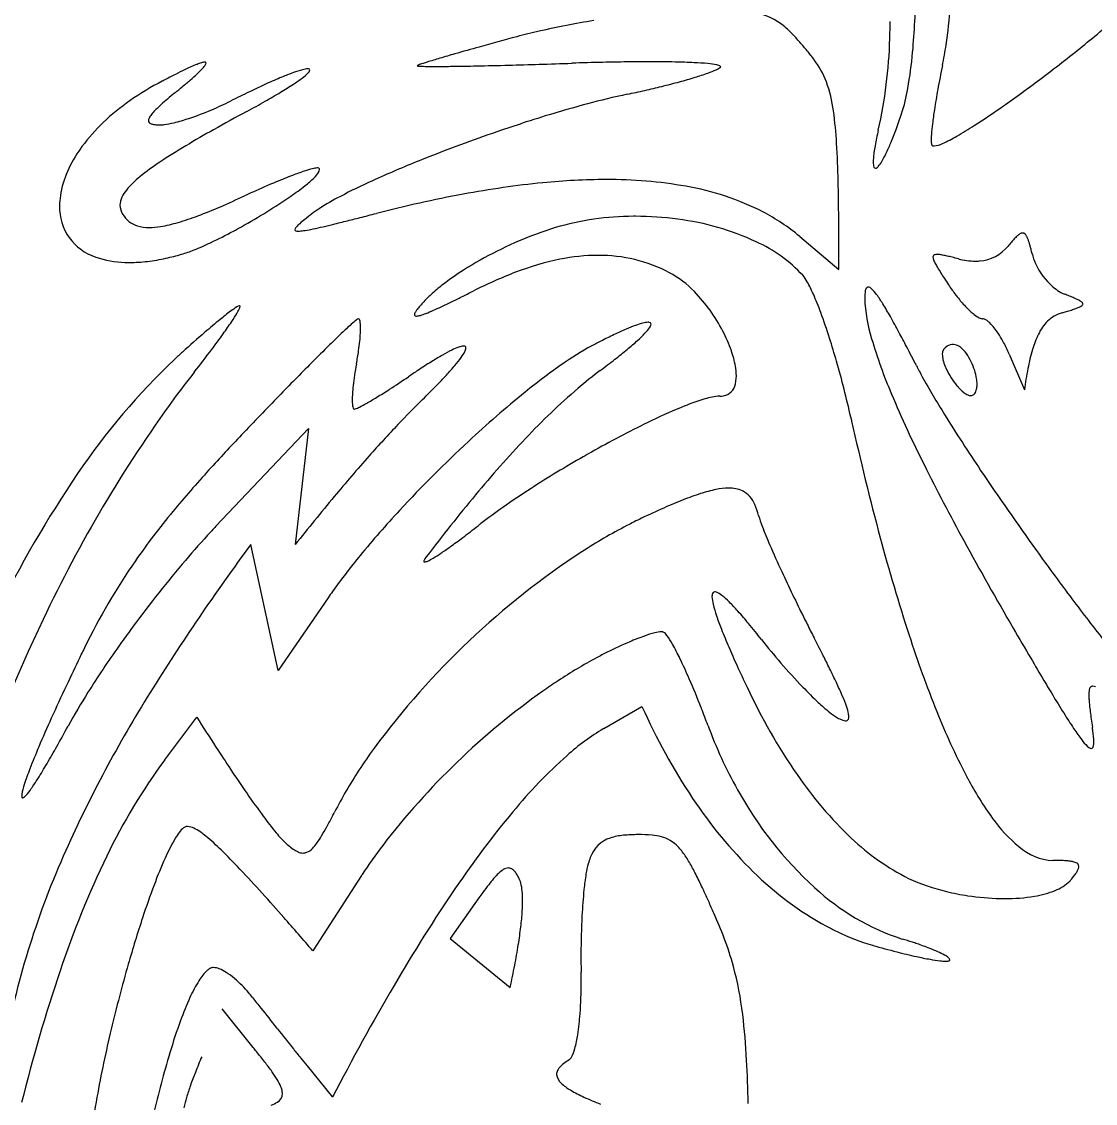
# Model space of a CAD drawing. Extents: x 22 to 127, y -150 to -3.
# Drawn here: x 58.8 to 100.45, y -96.92 to -54.98 of the extents above; entities that cross this region are included whole.
import ezdxf

# ---------------------------------------------------------------- set-up
doc = ezdxf.new("R2010")
doc.units = 0

msp = doc.modelspace()

# ---------------------------------------------------------------- linework, layer by layer
for p, q in [((88.977, -63.308), (90.5, -64.589)), ((97.109, -67.875), (97.693, -69.25)), ((66.334, -74.545), (69.919, -70.75)), ((69.919, -70.75), (69.41, -75.25)), ((68.75, -80.133), (67.691, -75.25)), ((70.685, -77.317), (68.75, -80.133)), ((81.377, -82.388), (82.86, -81.526)), ((64.351, -83.599), (65.591, -81.948)), ((71.983, -88.087), (70.096, -91.007)), ((76.532, -88.955), (75.416, -90.522)), ((75.416, -90.522), (77.75, -92.42)), ((67.783, -94.75), (66.571, -93.25)), ((69.869, -95.465), (70.855, -96.681))]:
    msp.add_line(p, q)
for centre, radius, start, end in [((64.256644, -53.529746), 29.222284, 354.821707, 359.534909), ((72.980825, -52.678293), 21.910328, 351.600836, 355.50782), ((86.920827, -90.868816), 36.418243, 99.373799, 102.766947), ((86.837467, -56.987276), 2.385839, 48.982643, 81.601591), ((84.246012, -78.944537), 24.197686, 102.829486, 104.941642), ((85.91216, -58.10326), 3.835281, 45.434884, 49.49436), ((71.82757, -54.981113), 20.656474, 358.187707, 0.001693), ((69.536052, -18.421475), 48.291281, 307.821622, 310.215188), ((122.533319, -221.430099), 171.73766, 105.026715, 105.532613), ((83.890796, -60.135118), 6.70133, 41.507625, 45.312335), ((76.947463, -66.314765), 15.996364, 39.974294, 41.601659), ((74.053287, -55.12142), 18.427566, 347.257448, 358.404883), ((108.993896, -172.754178), 121.213794, 105.527807, 105.99029), ((78.059369, -65.414846), 14.566147, 39.940768, 40.071452), ((83.245718, -61.118572), 7.831622, 36.751527, 40.201375), ((76.969133, -54.692637), 16.456725, 349.921574, 354.859224), ((80.011939, -53.712553), 14.803554, 348.416678, 351.585905), ((66.36663, -58.554788), 2.065068, 106.818292, 111.720144), ((65.922068, -57.040758), 0.487329, 93.125532, 108.290222), ((65.896436, -56.677975), 0.123824, 81.46606, 90.43454), ((65.741955, -56.548793), 0.212972, 319.32807, 347.801214), ((65.915698, -56.590071), 0.034561, 0.013258, 91.470387), ((65.899131, -56.590014), 0.051127, 355.75854, 359.944967), ((76.501493, -62.95273), 6.700274, 107.185439, 109.781762), ((83.571718, -85.396851), 30.231599, 106.432105, 107.418753), ((94.92632, -123.673519), 70.156887, 105.987993, 106.483692), ((69.040404, 267.531388), 324.315384, 271.736466, 271.961314), ((83.648241, -157.915482), 101.3822, 91.303168, 91.983066), ((83.344348, -144.498262), 87.961539, 90.696482, 91.304033), ((83.149547, -128.027882), 71.490008, 90.01525, 90.700827), ((83.169911, -106.04766), 49.509799, 88.87147, 90.045587), ((83.623178, -83.671091), 27.128646, 87.337257, 88.897797), ((84.353398, -68.345972), 11.786163, 84.852531, 87.422206), ((85.153308, -59.784265), 3.187345, 78.90442, 85.36544), ((86.668056, -58.598388), 3.581686, 21.021992, 37.207039), ((62.351901, -9.299631), 59.902255, 306.869366, 307.899451), ((80.813098, -88.947981), 35.730276, 116.693527, 117.490468), ((73.641155, -74.667851), 19.750327, 115.503456, 116.714759), ((69.831669, -66.689351), 10.909025, 114.195445, 115.487593), ((58.347404, -49.177342), 10.671727, 310.953854, 312.817291), ((67.604581, -61.704808), 5.449599, 111.555298, 114.316079), ((62.536039, -53.685867), 4.517761, 312.713406, 315.980158), ((64.77869, -55.837809), 1.409715, 315.534088, 322.928914), ((72.83621, -66.630273), 10.285086, 109.876981, 112.535196), ((70.756586, -60.825893), 4.119466, 105.032993, 110.124134), ((68.466766, -55.507042), 2.055341, 306.176388, 314.30218), ((69.946783, -57.737613), 0.927028, 92.84294, 106.203342), ((69.903825, -57.00358), 0.191878, 78.57639, 90.901996), ((69.761091, -56.799259), 0.227777, 308.313149, 346.0086), ((69.940813, -56.856867), 0.041376, 3.5149, 88.593248), ((74.149055, -56.689473), 0.003215, 129.730763, 175.579948), ((74.186358, -56.630215), 0.071576, 235.531888, 275.240631), ((74.340564, -57.000522), 0.368461, 106.833241, 121.690623), ((74.394153, -54.612453), 2.098711, 264.497114, 268.41145), ((74.657058, -47.350618), 9.365245, 268.035241, 269.384833), ((74.836171, -32.914614), 23.802353, 269.326796, 270.041965), ((74.795911, -0.457654), 56.259335, 270.058757, 270.736822), ((74.017098, 63.212093), 119.933839, 270.717703, 271.1587), ((72.342092, 147.202701), 203.941146, 271.152021, 271.502849), ((70.421678, 221.690833), 278.454024, 271.49589, 271.738203), ((81.779158, -46.698732), 10.902598, 286.735122, 289.505977), ((84.203591, -53.487795), 3.693697, 289.220808, 294.640427), ((85.518453, -56.300943), 0.588934, 292.473393, 310.76473), ((85.751686, -56.89306), 0.237037, 47.915778, 86.368108), ((85.883058, -56.724696), 0.029919, 311.800751, 356.089706), ((85.891491, -56.726904), 0.021417, 0.448536, 27.122051), ((130.532155, -64.181383), 36.789988, 168.242992, 169.717461), ((69.371492, -67.161065), 11.121908, 117.412721, 124.935094), ((86.659605, -100.245571), 48.450991, 117.456629, 117.548575), ((51.480603, -41.292466), 21.127542, 309.891265, 311.002444), ((81.076138, -85.597067), 30.967185, 114.38853, 115.71055), ((76.347968, -75.135473), 19.486756, 112.488122, 114.428415), ((61.249271, -45.082057), 14.740663, 301.009973, 303.284975), ((65.667923, -51.791104), 6.707265, 303.183927, 306.738634), ((76.179061, -27.295625), 31.099867, 283.85603, 285.173086), ((78.787292, -36.872467), 21.174213, 285.144122, 286.831721), ((84.973309, -59.142306), 5.35969, 7.48662, 19.95042), ((65.911323, -14.103939), 53.923166, 305.047182, 306.906546), ((77.738567, -73.619829), 20.519031, 129.271877, 130.354964), ((42.598416, -30.695794), 34.954418, 309.325687, 309.922378), ((86.450321, -96.77713), 43.371846, 115.699893, 116.799896), ((55.393194, -35.386518), 26.06748, 299.544765, 301.062932), ((88.393099, -86.510205), 29.35626, 102.005167, 105.1055), ((74.126812, -18.879458), 39.762872, 281.842454, 282.855538), ((74.622568, -21.032642), 37.553356, 282.849039, 283.873304), ((85.972598, -56.323697), 7.306825, 342.2606, 350.159337), ((122.651424, -62.763909), 28.782806, 169.693532, 171.266388), ((68.146613, -65.41574), 8.989666, 124.905135, 133.445431), ((67.904441, -62.311538), 5.531246, 131.961798, 134.858144), ((71.573901, -66.372783), 11.004688, 130.328137, 132.029934), ((61.597681, -47.536827), 11.784862, 292.88553, 296.711737), ((48.615098, -23.453455), 39.7912, 298.384031, 299.562779), ((93.620845, -105.92008), 49.457815, 105.092706, 107.955343), ((77.703587, -30.97254), 33.341488, 302.763722, 305.103415), ((63.979122, -58.831121), 0.264687, 147.391173, 176.267796), ((64.590913, -59.181935), 0.969698, 139.068385, 149.411138), ((65.786625, -60.190096), 2.533646, 134.748284, 139.559614), ((61.558891, -47.505872), 11.828488, 288.369487, 293.000326), ((109.279386, -135.763529), 87.855613, 118.371927, 119.331297), ((75.545329, -60.524098), 14.888013, 3.182587, 8.031559), ((73.891475, -52.197515), 20.072261, 339.693966, 341.54977), ((111.8682, -61.113684), 17.874043, 171.246383, 173.007133), ((66.765984, -63.96917), 6.990009, 133.382931, 143.653376), ((63.823969, -58.815968), 0.108993, 178.908298, 225.417719), ((63.90218, -58.723907), 0.229635, 227.642757, 255.259857), ((64.050285, -58.240107), 0.735472, 253.691115, 264.461657), ((64.171326, -57.141361), 1.840827, 264.012399, 269.180575), ((64.162676, -58.103512), 0.878666, 268.847298, 270.010658), ((64.151729, -57.598182), 1.384041, 270.459969, 277.047861), ((63.892083, -55.623984), 3.375215, 277.310183, 284.058679), ((62.919272, -51.63574), 7.480354, 283.866166, 288.44945), ((97.363223, -117.762881), 61.877588, 107.871327, 108.810618), ((102.571952, -59.988681), 8.509997, 172.905169, 175.778733), ((87.109474, -45.596407), 15.953902, 299.939874, 302.780189), ((89.432918, -100.479696), 47.373141, 119.309413, 120.806815), ((97.93213, -119.485977), 63.692094, 108.795258, 111.494668), ((101.747528, -61.544998), 10.001081, 168.183964, 169.902156), ((105.824829, -62.393245), 14.16568, 166.914223, 168.202716), ((79.77703, -54.381607), 13.794525, 337.431937, 339.718329), ((97.237791, -59.59637), 3.161429, 175.753495, 179.61857), ((92.22581, -54.557319), 5.635444, 293.96829, 300.333857), ((65.234825, -62.861934), 5.100059, 144.349522, 156.063177), ((65.977995, -63.357413), 5.992812, 143.899296, 144.641399), ((77.060876, -79.809862), 23.283596, 120.707445, 123.663591), ((50.823871, -62.035024), 39.65546, 1.243455, 3.379242), ((98.201472, -60.917786), 6.399986, 169.864265, 172.297392), ((84.981502, -56.555315), 8.154368, 334.223747, 337.501351), ((95.220899, -59.582754), 1.144491, 179.62805, 184.72318), ((94.426209, -59.652564), 0.346775, 184.039524, 195.40789), ((94.161083, -59.72758), 0.071272, 193.897269, 220.639499), ((94.170812, -59.703116), 0.095376, 228.005558, 266.339113), ((94.188582, -59.593745), 0.205939, 263.346962, 270.211826), ((94.096692, -58.856852), 0.947371, 275.612359, 296.20938), ((90.520648, -101.015443), 43.789608, 111.864906, 114.437441), ((95.023237, -112.000874), 55.661717, 111.531794, 111.95498), ((93.755211, -60.422358), 1.924429, 175.724007, 179.772836), ((95.449153, -60.54941), 3.62313, 172.236586, 175.717731), ((88.867589, -58.443039), 3.834071, 329.26549, 334.373156), ((63.884788, -62.272151), 3.626853, 155.925866, 171.286229), ((69.588994, -68.64595), 9.850066, 123.485802, 129.035301), ((73.377206, -71.611479), 11.421195, 108.452778, 110.890851), ((71.172061, -64.958776), 4.412585, 104.335589, 108.634124), ((70.324643, -61.562591), 0.912544, 93.067416, 105.583098), ((69.425825, -60.25946), 1.053351, 312.926346, 328.710952), ((70.277834, -60.821937), 0.170595, 80.71073, 90.679258), ((70.299879, -60.703141), 0.049865, 49.897075, 83.675793), ((70.160242, -60.706797), 0.193424, 328.963465, 356.446705), ((70.280385, -60.716542), 0.072943, 358.237797, 44.959715), ((92.738471, -60.422805), 0.90771, 179.490139, 186.991712), ((92.14389, -60.500552), 0.308125, 186.100408, 202.396678), ((91.921445, -60.599826), 0.065015, 196.189092, 265.606847), ((91.882905, -60.49156), 0.176313, 280.972661, 324.683972), ((91.096242, -59.784917), 1.232748, 319.011569, 329.936007), ((65.575153, -63.749503), 3.518962, 128.481611, 140.502931), ((80.860857, -90.423815), 31.669913, 112.627558, 114.415916), ((76.925501, -80.963457), 21.423679, 110.837963, 112.647184), ((67.09615, -57.895819), 4.371778, 308.041744, 314.185675), ((82.294502, -82.968272), 23.956079, 114.382216, 117.692489), ((81.540506, -86.737524), 25.633487, 90.155726, 95.643392), ((81.589986, -78.191221), 17.087505, 79.976431, 90.399523), ((-2.959814, -63.359804), 93.455362, 0.467868, 1.339908), ((63.573645, -62.159029), 0.963967, 137.783475, 176.291316), ((82.490046, -94.061991), 35.656166, 114.383172, 114.952315), ((63.018648, -52.757249), 10.931514, 304.68625, 308.27612), ((82.587585, -97.287776), 36.235571, 95.650553, 100.587666), ((82.775491, -71.741178), 10.529669, 63.029329, 80.219981), ((63.054001, -62.126448), 2.78364, 171.659988, 179.889985), ((53.030735, -30.874197), 34.061488, 293.31565, 295.041319), ((57.659305, -45.043702), 20.324128, 301.612806, 304.734858), ((75.931365, -70.905917), 10.318336, 117.533794, 122.85567), ((85.323158, -112.075359), 51.274035, 100.556302, 104.417103), ((62.294897, -62.177756), 2.025324, 178.397105, 252.301831), ((63.278627, -62.087563), 0.666992, 180.782843, 213.119599), ((63.571715, -61.947678), 0.989828, 210.630869, 252.66742), ((58.669643, -43.998431), 19.777149, 290.629841, 293.362289), ((54.906703, -40.64773), 25.51066, 299.116514, 301.702371), ((83.097047, -79.37477), 21.378319, 127.587043, 128.522878), ((72.779904, -65.983104), 4.473292, 123.155318, 127.495735), ((-38.152844, 371.528679), 447.844453, 284.2285, 284.31224), ((83.920087, -69.343879), 7.874275, 50.043421, 62.540719), ((63.724024, -61.419996), 1.53897, 253.107219, 270.945724), ((63.300981, -57.4964), 5.497384, 279.292332, 286.571766), ((61.815949, -52.395692), 10.809826, 286.40504, 290.704291), ((70.511192, -63.892857), 1.422511, 130.62125, 138.043201), ((73.182919, -66.937373), 5.473024, 128.417509, 131.100422), ((63.199151, -31.41932), 32.343224, 282.843551, 283.597803), ((53.887432, 7.120551), 71.992054, 283.589686, 284.052676), ((30.852626, 99.34621), 167.050844, 284.036135, 284.232277), ((82.534067, -73.262113), 10.733738, 90.021396, 106.436106), ((82.607656, -74.590177), 12.062051, 90.000005, 90.368596), ((82.606179, -74.735181), 12.207055, 82.260686, 89.993071), ((82.950397, -72.862587), 10.305547, 65.091141, 82.754991), ((-131.568181, -64.436429), 222.068233, 359.960635, 0.474681), ((63.727632, -60.083058), 2.875781, 270.434203, 279.225003), ((58.030564, -46.460835), 18.911173, 295.351534, 298.364842), ((55.762759, -42.180944), 23.75465, 298.273725, 299.112085), ((69.45463, -63.044542), 0.057794, 169.805852, 179.74992), ((69.446278, -63.041259), 0.049534, 183.508667, 262.194286), ((69.609227, -63.098452), 0.220991, 134.860817, 163.128271), ((69.512393, -62.831832), 0.268569, 254.262751, 269.368699), ((69.530599, -62.515144), 0.585623, 267.928795, 270.046803), ((69.502676, -61.631749), 1.469292, 271.107603, 278.710176), ((68.973601, -57.908343), 5.230037, 278.262262, 281.509581), ((67.214287, -49.090582), 14.221568, 281.36661, 282.897774), ((84.129548, -77.599241), 15.352558, 111.050351, 122.26032), ((83.316863, -75.470338), 13.073822, 106.988302, 111.077638), ((98.625185, -64.632694), 1.808547, 131.957593, 137.141543), ((97.870058, -63.785318), 0.673559, 121.379131, 132.382562), ((97.636489, -63.390322), 0.214808, 92.81695, 123.05089), ((97.626352, -63.300809), 0.125036, 65.60964, 90.192384), ((97.591395, -63.361161), 0.19456, 34.998235, 63.572893), ((97.330511, -63.557705), 0.52112, 24.669237, 36.248764), ((61.388063, -53.565379), 11.053232, 291.760224, 295.391936), ((84.920028, -68.716488), 5.715703, 43.032747, 65.493888), ((95.851715, -62.724574), 1.538982, 273.765749, 321.671675), ((104.365743, -69.732278), 9.488449, 139.162843, 140.359919), ((100.389626, -66.291248), 4.230106, 136.929887, 139.208298), ((96.681191, -63.865151), 1.239529, 19.167886, 25.056266), ((95.530413, -64.275813), 2.461365, 16.751874, 19.401879), ((93.746039, -64.815494), 4.325564, 15.043927, 16.784627), ((90.43437, -65.707692), 7.755311, 13.898113, 15.059026), ((62.887308, -60.688455), 3.62595, 250.537754, 268.617628), ((62.764487, -56.702754), 7.626205, 276.877077, 282.346751), ((62.379283, -54.903528), 9.466189, 282.295729, 286.066011), ((63.473936, -58.822201), 5.397724, 286.411757, 291.883192), ((81.192479, -71.599534), 7.558079, 90.274471, 101.565962), ((81.190072, -69.954414), 5.912968, 62.427625, 90.327514), ((94.236665, -64.103333), 0.08948, 99.376782, 184.138719), ((94.481214, -64.093103), 0.334213, 182.862108, 202.744002), ((94.294785, -64.312277), 0.305991, 88.77027, 103.74417), ((94.296888, -64.749277), 0.742933, 84.087895, 89.65569), ((94.189252, -65.741934), 1.741404, 79.05911, 83.929396), ((93.658601, -68.560179), 4.60916, 76.960896, 79.231741), ((91.995269, -75.821), 12.058056, 76.118151, 77.045056), ((83.390747, -110.682242), 47.965493, 75.825919, 76.130958), ((83.765718, -67.362255), 14.626155, 13.241689, 13.91512), ((99.76554, -63.590327), 1.812279, 193.454632, 200.717948), ((62.98461, -59.383146), 4.933666, 267.853647, 270.014164), ((62.96981, -58.434463), 5.88237, 270.156031, 276.911245), ((81.886328, -74.942994), 10.972766, 101.6151, 110.964948), ((95.323737, -63.773585), 1.235144, 201.30311, 208.261936), ((97.197439, -62.788264), 3.352094, 207.93134, 210.95876), ((101.729387, -60.079055), 8.632088, 210.905132, 212.568306), ((95.916425, -61.089833), 3.184284, 255.81306, 261.73269), ((95.805552, -61.868135), 2.398128, 261.680311, 269.807038), ((95.799016, -62.298164), 1.968086, 269.955149, 274.481353), ((100.52058, -63.268127), 2.6327, 201.46349, 225.994343), ((81.671801, -73.664795), 10.713624, 122.376522, 127.582729), ((83.980331, -80.498468), 16.909723, 110.855327, 116.986603), ((82.06626, -68.162199), 3.919097, 43.8549, 61.654466), ((87.915709, -65.812536), 1.546252, 28.842232, 40.127046), ((114.461523, -51.982368), 23.720604, 212.495157, 213.103472), ((174.024951, -13.180437), 94.807816, 213.08721, 213.263789), ((79.547368, -70.897575), 7.224972, 127.615943, 132.465574), ((84.736447, -67.615118), 5.200893, 23.450728, 29.341286), ((92.064116, -65.543736), 0.555814, 159.582465, 174.517029), ((91.643465, -65.373255), 0.102943, 95.140524, 166.849791), ((91.604058, -65.492725), 0.224041, 43.077296, 82.257502), ((90.777716, -66.399897), 1.450543, 35.408201, 46.961063), ((100.331136, -61.52511), 6.671639, 213.238456, 217.464287), ((100.045446, -63.798978), 1.920975, 225.18758, 243.226127), ((77.938713, -69.139013), 4.841632, 132.472796, 137.659435), ((53.532518, -20.70887), 50.185206, 295.922652, 296.420835), ((38.997156, 8.562013), 82.866414, 296.415819, 296.759137), ((80.258183, -69.944922), 6.458111, 27.340676, 44.146052), ((77.981827, -70.595031), 12.58357, 20.155111, 23.658854), ((94.397559, -65.706859), 2.897559, 179.694445, 180.002796), ((97.490286, -65.485475), 5.994381, 182.117869, 197.345644), ((93.270745, -65.686013), 1.770712, 173.664948, 180.174524), ((87.631271, -68.729642), 5.365423, 31.593033, 36.217708), ((100.084157, -61.71358), 6.360963, 217.470001, 218.888438), ((99.283527, -62.374839), 5.322649, 218.758576, 223.859772), ((99.730827, -64.372072), 1.267798, 244.253309, 248.296969), ((82.61467, -107.553781), 45.182422, 68.275758, 68.380126), ((93.536615, -80.194584), 15.723747, 67.547346, 68.3468), ((97.604149, -70.369437), 5.089924, 65.547597, 67.623642), ((99.001467, -67.310932), 1.727358, 60.972098, 65.745189), ((99.603481, -66.238656), 0.497697, 49.683771, 61.67263), ((73.944718, -75.638405), 11.767729, 126.766194, 129.265813), ((68.667782, -68.537316), 2.920731, 121.324352, 127.219195), ((67.299046, -66.257528), 0.262156, 100.782732, 124.822292), ((66.009289, -65.571507), 1.344566, 328.597965, 338.124554), ((67.250356, -66.01846), 0.018464, 346.333105, 91.103718), ((67.107502, -66.012481), 0.161127, 338.138448, 356.320066), ((74.720671, -66.610841), 0.746881, 143.843289, 152.961694), ((75.912338, -67.460836), 2.210598, 139.940551, 144.278392), ((78.226652, -69.389805), 5.223387, 137.753366, 140.083831), ((71.945452, -59.799755), 6.970502, 291.289711, 293.899129), ((68.74561, -52.509402), 14.932152, 293.791553, 295.051472), ((63.098477, -40.415696), 28.279355, 295.041401, 295.94596), ((68.122358, -74.244238), 23.096676, 17.622899, 20.225897), ((80.355283, -73.258791), 13.935859, 29.419205, 31.782675), ((97.744198, -63.863678), 3.181132, 223.735223, 230.022097), ((87.561311, -27.659908), 40.314525, 286.710219, 286.96322), ((95.32232, -53.070131), 13.745512, 286.922725, 287.764818), ((97.955313, -61.2672), 5.135955, 287.693068, 289.691864), ((99.058051, -64.332447), 1.878395, 289.527844, 293.862351), ((99.582757, -65.505605), 0.593277, 293.353942, 303.395137), ((99.822074, -65.864253), 0.16214, 302.546813, 324.157695), ((99.870235, -65.936232), 0.094827, 6.414, 54.35705), ((99.902121, -65.923639), 0.06249, 325.319974, 354.162818), ((99.912277, -65.925642), 0.052191, 355.216317, 0.003206), ((83.879395, -87.858984), 27.517001, 129.176213, 130.779387), ((52.538779, -56.985158), 17.324863, 324.352995, 326.270791), ((61.443492, -62.909458), 6.629516, 326.120094, 329.521185), ((77.172237, -73.052545), 8.450716, 130.136152, 133.551601), ((72.026403, -66.893803), 0.426742, 112.6593, 134.961446), ((71.859256, -66.543865), 0.043951, 28.642319, 86.420564), ((71.715265, -66.632636), 0.213058, 10.530171, 31.032798), ((71.143163, -66.759916), 0.799052, 3.835526, 12.00626), ((74.083838, -66.344069), 0.049595, 178.545156, 270.87801), ((74.207434, -66.355197), 0.173618, 151.110693, 175.908564), ((74.108964, -66.228811), 0.166638, 261.59189, 270.410461), ((74.080563, -65.795719), 0.600456, 272.825072, 287.698017), ((73.549255, -63.940922), 2.529645, 286.391112, 291.498948), ((83.666751, -69.583952), 3.016281, 104.776122, 110.412053), ((83.127364, -67.484276), 0.84859, 92.166736, 105.718626), ((83.098211, -66.884069), 0.247794, 79.263842, 90.677471), ((83.141744, -66.709439), 0.068877, 359.89443, 87.814064), ((66.610926, -81.050413), 29.735103, 28.14859, 29.488024), ((96.610823, -65.227201), 1.40811, 229.714639, 239.567596), ((96.118445, -66.085949), 0.418404, 238.138883, 260.861449), ((96.070331, -66.324021), 0.17598, 264.018459, 269.892094), ((96.053845, -66.771011), 0.271492, 56.424887, 86.588725), ((95.757182, -67.262674), 0.845553, 45.287595, 58.10126), ((95.010676, -68.036257), 1.92055, 37.972967, 45.697825), ((99.891013, -67.882834), 1.828874, 135.207882, 154.585718), ((99.513763, -67.546063), 1.324155, 105.809986, 134.048563), ((95.291778, -101.12452), 45.016047, 130.750672, 132.227152), ((40.809977, -48.605946), 31.739287, 323.018519, 324.400447), ((96.75358, -93.93513), 37.07767, 133.247796, 134.556601), ((65.590447, -66.698754), 6.359257, 354.010531, 356.780238), ((68.217767, -66.846067), 3.72781, 356.772773, 359.840515), ((69.998305, -66.848076), 1.947276, 359.753821, 4.170374), ((87.834104, -79.898316), 14.144627, 113.278856, 115.318497), ((85.12395, -73.575702), 7.265658, 110.20308, 113.351498), ((79.153904, -63.405508), 5.290132, 311.948342, 316.25765), ((81.771265, -65.887649), 1.68309, 315.697722, 325.117333), ((82.927994, -66.67421), 0.28483, 321.837727, 352.869497), ((80.880838, -69.659767), 5.774139, 19.431257, 27.664879), ((46.257276, -91.985151), 52.840052, 27.508377, 28.191335), ((94.002046, -68.840961), 3.210809, 33.69411, 38.218329), ((92.996377, -69.512943), 4.420325, 29.106366, 33.709556), ((101.677014, -68.771361), 3.82353, 154.045317, 163.621352), ((129.918234, -127.756471), 84.446154, 134.490258, 135.160586), ((62.474545, -66.377976), 9.491623, 351.749949, 354.047375), ((86.280502, -77.428617), 11.244344, 117.634747, 124.652819), ((95.538319, -95.828854), 31.841352, 116.644908, 117.035646), ((91.959677, -88.653189), 23.822852, 115.28307, 116.691555), ((74.7126, -58.50624), 11.902821, 309.522017, 312.084298), ((59.487484, -77.024397), 32.168028, 16.016379, 17.686077), ((110.530268, -61.739946), 19.560522, 196.430291, 203.116241), ((94.943519, -67.997706), 0.497718, 89.599324, 119.984841), ((94.944228, -67.840623), 0.340634, 70.371507, 89.533794), ((92.234655, -69.940916), 5.294036, 23.763865, 29.143183), ((99.437902, -105.734452), 51.216138, 132.195764, 132.663755), ((29.716192, -40.265912), 45.618341, 321.658703, 323.032678), ((59.845558, -65.999841), 12.147664, 349.32523, 351.764197), ((81.80597, -79.553863), 13.427654, 119.850408, 121.982239), ((78.426158, -73.640743), 6.616793, 116.418047, 119.952366), ((76.618983, -69.975411), 2.530211, 110.057708, 116.696904), ((75.974308, -68.162324), 0.606208, 93.41698, 111.594207), ((74.529568, -67.018692), 1.643434, 323.40027, 332.860678), ((75.938449, -67.759438), 0.202245, 86.074075, 90.077085), ((75.959723, -67.630004), 0.072717, 356.320625, 95.861736), ((75.702904, -67.608442), 0.330428, 331.055962, 355.44718), ((68.452343, -50.95592), 21.71087, 307.974352, 309.585896), ((82.720121, -69.018993), 3.826456, 10.316818, 19.54519), ((16.520187, -107.472576), 86.36847, 26.959141, 27.509407), ((94.861668, -67.878729), 0.353943, 118.133472, 178.160966), ((94.822345, -67.867361), 0.314438, 180.001651, 181.392046), ((95.548287, -67.843135), 1.040775, 181.754462, 193.495804), ((94.8611, -68.054551), 0.570092, 50.239962, 69.724732), ((94.449881, -68.547283), 1.211875, 35.001089, 50.19375), ((93.488358, -69.219638), 2.385155, 17.270231, 34.98264), ((92.157328, -69.977561), 5.379574, 23.006871, 23.789191), ((105.348345, -69.880464), 7.658679, 163.405607, 169.063965), ((83.094024, -87.477331), 26.717076, 133.423778, 145.907082), ((174.724775, -172.302745), 147.628403, 135.163284, 135.86427), ((83.864457, -70.525289), 12.293841, 169.334467, 171.417142), ((87.120146, -88.087197), 23.480423, 121.952505, 123.499783), ((66.875317, -60.90498), 11.445996, 317.199191, 319.709225), ((71.702678, -64.979885), 5.128729, 319.558756, 323.943837), ((93.687691, -88.283201), 24.385333, 124.467916, 129.053493), ((60.616295, -40.937514), 34.429832, 306.807114, 307.995382), ((84.271573, -68.735156), 2.249256, 0.468221, 10.281239), ((54.566793, -78.440001), 37.288294, 12.593405, 16.020951), ((107.376148, -61.224362), 15.58107, 207.078358, 208.878845), ((96.240643, -67.680386), 1.751997, 193.387151, 202.384758), ((96.77231, -67.474375), 2.322087, 202.089041, 204.693661), ((97.051262, -93.498775), 40.217256, 141.685543, 143.552672), ((81.508881, -70.174262), 9.91226, 171.391425, 173.722244), ((54.465547, -40.269814), 34.421864, 302.701915, 304.168803), ((93.094165, -97.162396), 34.345396, 123.454329, 124.18223), ((60.11303, -54.67266), 20.642194, 315.680044, 317.25989), ((92.222705, -83.120159), 18.280155, 126.911486, 130.409096), ((85.373671, -68.742189), 1.147363, 340.824405, 1.269157), ((123.026706, -52.458567), 33.519096, 209.079057, 211.989765), ((97.315741, -67.209345), 2.926576, 204.963187, 220.126853), ((93.738522, -69.158999), 2.128331, 9.236284, 17.710744), ((111.673154, -71.134957), 14.106657, 168.934757, 172.321069), ((78.376855, -69.833336), 6.761736, 173.691733, 176.379356), ((50.944004, -45.72701), 33.452177, 314.406553, 315.690172), ((85.930576, -68.941937), 0.555777, 271.076706, 341.416385), ((96.816363, -67.620583), 2.279719, 220.312833, 223.624207), ((96.343692, -68.081026), 1.619906, 223.369611, 231.120784), ((95.138298, -69.065621), 0.718661, 343.315188, 357.108779), ((94.429037, -69.047759), 1.428914, 0.364076, 9.277741), ((94.823277, -69.039547), 1.034646, 356.546629, 0.048046), ((107.70759, -100.885383), 53.178926, 143.971722, 154.704775), ((213.352331, -209.856654), 201.502163, 135.849074, 136.44089), ((75.515656, -69.655836), 3.89504, 176.327292, 179.793643), ((64.815142, -56.875609), 14.853691, 299.738285, 301.472854), ((59.070715, -47.454686), 25.887821, 301.430225, 302.716398), ((104.535901, -101.724478), 41.658157, 128.992491, 132.988381), ((97.564571, -89.238711), 26.402046, 130.628693, 136.712259), ((87.975946, -78.499596), 9.287853, 106.756659, 112.757132), ((85.990408, -71.747874), 2.250835, 92.939047, 107.911), ((85.875205, -68.590265), 0.909735, 269.987116, 274.148695), ((135.032166, -51.486216), 46.121148, 202.881534, 206.625517), ((95.875695, -68.666074), 0.870715, 230.929875, 241.764833), ((95.651252, -69.093263), 0.388199, 241.120995, 260.937696), ((95.619763, -69.254044), 0.224539, 262.410612, 269.871556), ((95.623111, -69.321075), 0.157555, 268.599005, 315.247756), ((95.455557, -69.165592), 0.386085, 316.368037, 344.009088), ((73.80659, -69.645853), 2.185953, 179.89397, 182.716566), ((72.715122, -69.704182), 1.092966, 182.374076, 188.992184), ((71.975244, -69.826509), 0.343101, 188.126946, 202.771726), ((71.712811, -69.944673), 0.055876, 195.186695, 261.964279), ((71.699426, -69.873916), 0.126207, 272.531498, 287.236793), ((71.401281, -68.972693), 1.075447, 288.179977, 297.720506), ((69.319074, -64.791245), 5.746438, 296.705325, 299.894818), ((101.390957, -97.129096), 38.569165, 134.511398, 136.537684), ((93.204363, -91.203604), 23.025564, 112.526118, 116.070155), ((216.947065, -42.245801), 129.076891, 192.55768, 192.628735), ((156.721399, -31.530396), 73.184144, 211.911252, 213.926871), ((110.447748, -105.713709), 51.047989, 136.536581, 138.390781), ((101.376316, -107.97261), 41.679783, 116.030308, 119.425819), ((197.237789, -46.792737), 108.850403, 192.561443, 195.013429), ((123.098575, -124.189565), 77.065205, 136.355947, 137.738292), ((110.332423, -108.081209), 50.260502, 132.880963, 137.196378), ((111.188684, -102.179444), 45.192348, 136.613031, 140.328401), ((104.494144, -113.656043), 48.161849, 119.334639, 119.777787), ((123.560362, -117.358504), 68.584861, 138.391344, 140.128489), ((103.15034, -111.369596), 45.509936, 119.738973, 122.709457), ((99.012575, -98.272197), 45.950621, 145.886362, 161.619244), ((99.85483, -103.126741), 45.697849, 137.683567, 140.358), ((171.557527, -33.358974), 86.897178, 206.51727, 208.704522), ((190.158153, -9.136363), 113.427219, 213.886088, 215.797375), ((134.077956, -121.262075), 74.99272, 140.270329, 142.608358), ((96.576213, -101.123031), 33.335733, 122.71877, 124.995548), ((88.408624, -83.423117), 10.662377, 107.937962, 111.711849), ((86.80137, -78.4076), 5.395671, 101.44227, 108.103482), ((86.255151, -75.664723), 2.598964, 90.693461, 101.63564), ((86.257692, -74.263364), 1.197897, 65.467035, 91.626254), ((86.275551, -74.093942), 1.037766, 22.019089, 62.478781), ((141.596954, -132.438188), 92.094762, 140.121812, 141.612914), ((91.766088, -91.912294), 19.791366, 111.650463, 114.031321), ((84.997434, -74.709581), 2.455176, 13.774512, 24.155998), ((86.825536, -92.359884), 28.795572, 140.315084, 145.098554), ((102.51038, -100.872326), 39.623232, 137.158898, 140.51248), ((90.186524, -92.011326), 22.206889, 124.973016, 127.687893), ((98.31725, -106.6578), 35.926651, 113.996915, 115.511358), ((91.585527, -72.952395), 4.364017, 195.586843, 201.399077), ((88.892595, -95.83657), 31.01969, 136.655067, 137.530141), ((54.585543, -46.786246), 35.350055, 307.100664, 308.31081), ((86.846928, -87.635859), 16.702687, 127.798303, 128.27794), ((92.465597, -94.026744), 22.010698, 117.59457, 122.849777), ((90.610117, -90.550384), 18.070334, 115.453071, 117.48638), ((104.18426, -68.163913), 17.841885, 200.954551, 203.412247), ((93.881488, -100.363714), 37.75641, 137.574366, 139.835706), ((61.622498, -56.101497), 23.675614, 305.658481, 307.116651), ((163.71639, -55.817393), 74.135464, 194.987897, 198.03054), ((135.28442, -125.480706), 84.213979, 143.382848, 148.107999), ((67.325492, -64.059138), 13.885408, 303.853283, 305.67998), ((126.330456, -58.647216), 41.946235, 203.321446, 204.886574), ((219.850234, -6.995486), 141.917319, 208.675856, 210.254796), ((192.891331, -7.247155), 116.749128, 215.764802, 216.837792), ((84.745899, -90.755098), 26.172083, 145.374934, 153.938994), ((91.822666, -92.088651), 25.789227, 140.473581, 144.38759), ((97.705381, -101.783813), 31.370238, 123.204455, 143.550512), ((74.424461, -75.901783), 0.027534, 176.525845, 221.305144), ((74.507023, -75.907103), 0.110267, 153.686908, 176.366579), ((74.791927, -76.033659), 0.421945, 146.945582, 155.431776), ((74.393057, -75.582757), 0.348247, 276.337373, 297.685616), ((75.345722, -76.386361), 1.078506, 142.759304, 147.287782), ((75.820553, -76.737238), 1.668877, 142.530714, 143.034578), ((73.623936, -73.90362), 2.194727, 295.09774, 301.222311), ((71.355124, -70.088032), 6.633843, 300.897171, 303.95718), ((101.339835, -106.637681), 47.50266, 139.854935, 143.802036), ((74.428069, -75.891992), 0.037042, 229.021192, 275.311236), ((149.253317, -48.046245), 67.201682, 204.861098, 206.546999), ((85.959753, -87.820611), 18.537635, 144.560179, 145.485829), ((85.68572, -77.189403), 0.101457, 90.209773, 175.995003), ((85.680967, -77.283857), 0.195959, 70.836972, 88.719), ((85.464635, -77.814774), 0.769058, 50.116111, 68.596302), ((85.962323, -77.262671), 0.386263, 167.993044, 180.883616), ((86.962527, -77.220651), 1.387251, 181.981917, 194.589996), ((90.421576, -76.395081), 4.943248, 193.75094, 199.082132), ((83.976775, -79.72775), 3.192169, 44.866804, 51.641275), ((80.360406, -83.390318), 8.339184, 41.735976, 45.173458), ((178.288981, -18.213669), 98.487352, 216.824973, 218.069032), ((73.819366, -89.261107), 17.12844, 39.705714, 41.824749), ((127.588678, -110.411362), 75.224156, 154.615074, 165.636269), ((96.890995, -74.208431), 11.772145, 198.846042, 201.54399), ((63.289043, -98.028682), 30.830917, 38.265259, 39.73911), ((151.918365, -46.74527), 70.1672, 206.524721, 206.766613), ((149.493743, -47.971276), 67.45024, 206.764327, 207.260529), ((100.502532, -106.044806), 46.476837, 143.782246, 144.710822), ((86.245205, -88.021004), 9.791505, 109.644723, 113.230468), ((84.427777, -82.886762), 4.345129, 104.290491, 109.83486), ((83.659911, -79.795695), 1.160325, 92.337853, 105.223212), ((83.613694, -78.995625), 0.359291, 85.039821, 90.177794), ((83.630224, -78.829736), 0.192606, 72.544285, 85.671849), ((83.504515, -78.982944), 0.383664, 32.231814, 61.429274), ((81.35968, -80.587968), 3.061477, 28.818976, 36.235331), ((107.275738, -70.127269), 22.93004, 201.500505, 203.366695), ((137.820639, -64.276506), 46.893121, 197.995905, 201.850244), ((370.511565, 80.453945), 316.118861, 210.187387, 210.430213), ((94.888656, -95.973661), 37.576971, 153.58528, 154.007376), ((94.396198, -101.786517), 39.032568, 144.634733, 147.790786), ((88.579732, -93.498022), 15.745295, 113.175716, 116.668768), ((75.250205, -84.039659), 10.078454, 25.705703, 29.268969), ((122.246521, -63.690568), 39.225898, 203.324585, 204.488401), ((108.292046, -62.475794), 26.521331, 218.36015, 220.914629), ((2.864688, -123.587708), 97.528325, 26.875115, 27.293644), ((161.53739, -128.249072), 111.629363, 154.178049, 154.799954), ((96.813698, -96.913655), 39.719252, 154.005567, 154.199036), ((90.217322, -96.594149), 19.249008, 118.288487, 123.45109), ((89.377648, -95.134018), 17.56539, 116.599433, 118.133807), ((65.291147, -88.880377), 21.151599, 23.462033, 25.819262), ((36.611942, -106.485459), 59.694952, 26.34911, 26.875358), ((238.271635, 2.770947), 162.749872, 210.428839, 210.782361), ((141.415427, -54.973051), 60.283959, 204.476662, 205.351654), ((107.173672, -63.483563), 25.016186, 220.847988, 223.733097), ((59.125057, -95.354688), 34.580537, 25.355526, 26.378693), ((54.822992, -93.447332), 32.572591, 21.362766, 23.49998), ((136.098966, -116.304631), 83.526297, 154.783818, 155.739535), ((95.764551, -104.550831), 28.951694, 125.340466, 142.475652), ((92.4002, -99.978806), 23.276318, 123.341775, 125.094838), ((108.212146, -70.841977), 23.483942, 205.049221, 214.578126), ((100.713433, -69.683419), 16.06227, 223.683676, 226.68534), ((74.722713, -87.978925), 17.326889, 23.602886, 25.402491), ((177.098795, -33.672146), 91.544426, 210.781134, 211.254), ((100.653327, -80.991508), 0.455983, 160.389476, 174.314732), ((100.35693, -80.878874), 0.139134, 118.453236, 163.117769), ((100.340587, -80.865786), 0.120116, 88.963868, 114.57043), ((100.33079, -81.029192), 0.283755, 65.846157, 87.582606), ((106.993309, -108.003217), 50.959949, 147.987053, 155.799031), ((82.540548, -94.333725), 25.028987, 147.760238, 151.249835), ((83.643746, -84.095504), 7.597276, 20.43805, 23.703912), ((139.81541, -56.33432), 47.913895, 211.218733, 212.205461), ((101.403046, -81.07833), 1.210676, 173.740887, 180.454151), ((102.119899, -81.087847), 1.927491, 180.002371, 180.312131), ((103.078399, -81.070623), 2.886096, 180.550392, 184.065484), ((106.135003, -80.86092), 5.94988, 183.992996, 186.093122), ((104.969529, -71.66441), 24.209135, 204.03847, 213.688678), ((51.157862, -94.91079), 36.519007, 21.336844, 21.406389), ((50.445395, -95.186927), 37.283112, 20.290311, 21.333738), ((94.788248, -75.99594), 7.404619, 226.536241, 231.126986), ((91.526872, -80.077787), 2.180032, 230.531794, 240.277105), ((88.250195, -82.395951), 2.687375, 13.810546, 20.778725), ((90.09637, -81.947178), 0.78746, 1.510336, 14.16746), ((118.948825, -71.905595), 26.537714, 201.726605, 207.603855), ((111.774951, -80.268251), 11.620879, 186.047125, 187.247931), ((122.59342, -78.898661), 22.525695, 187.232044, 187.968881), ((108.383144, -103.836648), 53.135234, 155.716753, 157.023504), ((178.675856, -10.020483), 134.021463, 212.458362, 213.045781), ((91.344806, -80.300119), 1.897286, 241.723136, 244.634737), ((90.957709, -81.132604), 0.979254, 244.234141, 252.005696), ((90.770798, -81.724234), 0.358855, 251.20746, 268.224243), ((90.769806, -81.976642), 0.106757, 264.556108, 334.165169), ((90.659492, -81.935498), 0.224247, 336.987217, 2.31939), ((116.744803, -70.894991), 20.632681, 212.136701, 214.057993), ((146.002242, -75.632955), 46.161214, 187.955083, 188.3469), ((4.30922, -51.687489), 64.071319, 330.655751, 331.464053), ((86.184665, -90.436647), 9.375199, 120.850966, 131.639169), ((101.895799, -76.175244), 17.567488, 200.258166, 209.241479), ((105.329758, -78.648631), 6.833431, 213.79907, 218.286043), ((91.237302, -83.66708), 9.1899, 7.325569, 8.340712), ((95.298367, -83.155528), 5.096767, 4.812438, 7.44291), ((101.02098, -82.092924), 1.317747, 216.813947, 231.306021), ((99.858901, -82.947235), 0.525704, 344.772593, 359.214949), ((98.134754, -82.921359), 2.250738, 0.372315, 4.929872), ((99.172638, -82.907982), 1.212808, 357.804801, 0.058995), ((85.066549, -93.974597), 27.818783, 156.978052, 158.886513), ((24.931504, -63.291512), 40.40844, 329.599654, 330.668589), ((144.782615, -32.067909), 93.588299, 213.046615, 213.679089), ((90.540346, -96.204263), 22.293131, 144.144825, 146.826682), ((93.030987, -98.128425), 19.672556, 131.656218, 140.493835), ((100.306886, -82.989538), 0.171549, 230.244095, 264.364608), ((100.281864, -83.075838), 0.084815, 275.532003, 353.586865), ((41.09913, -72.802195), 21.650926, 327.827434, 329.656857), ((82.896146, -97.322537), 23.070715, 143.498302, 154.35323), ((69.32901, -87.925922), 10.958923, 158.749011, 162.101651), ((117.753918, -50.110136), 61.091045, 213.655226, 214.719228), ((86.642949, -93.703837), 17.662813, 146.698069, 152.788321), ((101.583604, -75.459822), 15.405601, 214.428525, 226.490583), ((111.73483, -75.551349), 18.45593, 207.951178, 208.375223), ((61.216575, -85.343871), 2.445831, 161.255962, 170.376404), ((51.570545, -79.403366), 9.27249, 325.050267, 327.900497), ((106.897182, -78.275761), 12.905117, 207.94002, 216.037499), ((58.930105, -85.004969), 0.129944, 176.897846, 201.909848), ((59.287069, -85.003494), 0.48675, 171.909416, 179.345874), ((58.837002, -85.042551), 0.029543, 201.665114, 270.37827), ((58.766232, -84.840878), 0.241861, 287.062513, 325.165864), ((56.970889, -83.209685), 2.665722, 318.414329, 325.614288), ((94.836659, -66.029813), 33.187015, 214.662986, 216.51798), ((99.685993, -75.212744), 17.84472, 213.618785, 225.503756), ((99.518823, -77.630696), 14.782839, 208.819593, 227.633025), ((79.792791, -77.205619), 14.446294, 216.40125, 219.676006), ((53.026059, -76.612669), 20.049072, 331.438595, 332.780419), ((39.24829, -69.471308), 35.567598, 332.702209, 332.984919), ((107.177213, -109.991083), 38.134035, 140.263314, 145.819268), ((101.191618, -82.488143), 5.813421, 215.548639, 230.34355), ((66.630118, -87.754827), 2.179878, 136.994469, 151.040303), ((65.23314, -86.457078), 0.273157, 89.192795, 136.195801), ((65.209884, -86.768246), 0.584925, 62.230435, 87.344108), ((64.34952, -88.440718), 2.465701, 49.514803, 62.64773), ((62.724409, -81.902803), 9.00175, 328.939868, 331.499491), ((71.331922, -90.499286), 7.623642, 150.103021, 156.09207), ((60.139509, -93.609554), 9.131633, 45.540568, 50.480176), ((72.166345, -83.579551), 4.507211, 219.209027, 226.566876), ((66.999599, -84.48785), 4.005797, 324.275593, 329.064143), ((81.998759, -87.777937), 1.206036, 107.850213, 161.248333), ((82.355736, -88.886486), 2.370645, 95.102109, 107.849943), ((82.671022, -91.971474), 5.471592, 89.623255, 95.517688), ((82.766042, -92.291107), 5.791408, 85.145441, 90.584123), ((83.159585, -88.151946), 1.634327, 61.104756, 86.612696), ((83.118433, -88.08601), 1.597928, 38.020475, 58.669758), ((97.160333, -80.182004), 8.935584, 226.214404, 243.719788), ((90.316943, -100.577915), 32.705361, 155.687667, 169.448808), ((49.579238, -104.499101), 24.300633, 43.30062, 45.752124), ((70.217434, -85.598001), 1.701791, 227.494659, 230.545295), ((70.920999, -84.767717), 2.790013, 230.22447, 235.238397), ((69.983182, -86.13075), 1.13555, 234.900074, 245.847947), ((69.728421, -86.709648), 0.503108, 245.346629, 268.820105), ((69.717655, -86.825019), 0.38763, 270.059991, 291.865795), ((69.60473, -86.587713), 0.650129, 293.313123, 316.224945), ((68.873619, -85.846153), 1.691329, 315.220514, 324.563626), ((88.770846, -98.977057), 20.010692, 142.935711, 146.904919), ((82.447189, -88.678796), 2.492425, 38.426284, 39.251418), ((81.475455, -89.409174), 3.70776, 30.522089, 37.935563), ((98.901565, -85.3613), 2.14111, 228.456028, 267.281105), ((96.53871, -103.941711), 38.234181, 154.259943, 161.444747), ((80.75039, -94.740646), 17.952975, 155.899187, 159.505463), ((83.903015, -88.512907), 3.252555, 164.157884, 171.283595), ((83.365902, -88.406507), 2.707159, 157.950891, 163.220965), ((77.869812, -91.56991), 7.911214, 27.102145, 30.740306), ((98.800423, -102.879554), 15.379554, 89.829112, 90.001577), ((98.836593, -96.933071), 9.433007, 88.170545, 89.941076), ((99.012973, -91.600779), 4.097807, 84.926363, 88.255263), ((99.228011, -89.230963), 1.718266, 79.067811, 85.08037), ((99.444693, -88.150832), 0.616694, 65.617788, 79.802329), ((99.647501, -87.738089), 0.157692, 1.164048, 70.832108), ((28.175108, -124.76694), 53.778079, 42.012116, 43.375963), ((86.88318, -97.717057), 17.74129, 146.985212, 147.125222), ((79.241215, -90.030671), 2.809813, 133.712245, 139.472515), ((78.075189, -88.798045), 1.113117, 122.268193, 134.173684), ((77.693241, -88.173922), 0.381606, 92.469359, 123.807219), ((77.677059, -88.041756), 0.249086, 76.559564, 90.059651), ((77.652115, -88.110525), 0.321876, 46.403271, 75.086101), ((77.391755, -88.401121), 0.711965, 35.574208, 47.355599), ((76.922067, -88.752656), 1.298562, 32.05481, 36.133752), ((76.343937, -89.115857), 1.981312, 29.1091, 32.083631), ((90.590998, -89.609761), 10.029766, 170.879918, 174.397033), ((69.94369, -95.650151), 16.825896, 25.173289, 27.174486), ((96.069896, -78.941251), 12.650848, 225.350578, 241.398221), ((97.948388, -86.82343), 2.103101, 322.473047, 326.702724), ((98.924246, -87.46001), 0.937981, 326.479459, 334.348942), ((99.440302, -87.702775), 0.367721, 333.639174, 350.822069), ((99.605498, -87.734344), 0.199663, 352.20418, 359.84462), ((94.158859, -99.808025), 32.286986, 159.413017, 161.795399), ((86.385131, -95.811322), 12.002332, 142.1039, 143.918851), ((81.679824, -92.14336), 6.036276, 139.271253, 142.145059), ((77.237171, -88.602925), 0.951468, 13.583413, 28.289434), ((76.199061, -88.866254), 2.022423, 5.070128, 13.927677), ((96.454468, -81.199934), 7.71249, 245.073518, 256.67707), ((98.302449, -87.131466), 1.641704, 291.05617, 314.627237), ((98.720045, -87.602033), 1.013997, 316.513081, 320.281013), ((96.0748, -85.393267), 4.460148, 320.170744, 322.563638), ((-6.278294, -155.904071), 100.216799, 41.337645, 42.055425), ((128.557178, -124.626098), 64.043129, 145.733627, 149.730421), ((93.679047, -101.159451), 21.046849, 143.846273, 144.558552), ((74.331018, -89.0459), 3.899057, 359.738808, 5.273729), ((101.561067, -90.710443), 21.054902, 174.330726, 177.090642), ((50.910721, -104.629591), 37.870702, 24.220618, 25.219898), ((95.770693, -81.851042), 9.139189, 227.164645, 252.062427), ((96.947323, -79.346683), 9.62958, 256.364517, 261.381211), ((96.959517, -79.345773), 9.632315, 261.310312, 268.770784), ((96.966995, -82.065271), 6.912449, 269.654073, 279.345007), ((97.493586, -85.175136), 3.758378, 279.122041, 291.84859), ((71.644585, -89.048115), 6.585469, 356.455567, 359.864626), ((9.05115, -123.534188), 83.801143, 23.929812, 24.266791), ((96.925833, -80.297632), 8.679962, 268.85829, 269.996226), ((108.891487, -104.668284), 47.800602, 161.778198, 164.038039), ((-61.21624, -204.238923), 173.390809, 40.771543, 41.339306), ((67.447424, -88.782732), 10.791009, 353.145562, 356.426917), ((110.695101, -91.211635), 30.202624, 177.020568, 179.846943), ((68.734919, -97.115341), 18.531769, 20.868564, 24.1178), ((60.798414, -87.998325), 17.486119, 350.88923, 353.193863), ((94.856799, -80.982768), 10.278103, 241.887377, 244.456182), ((74.881422, -94.758749), 11.949006, 15.286879, 20.808821), ((94.422259, -81.934056), 9.232441, 244.343665, 253.507475), ((88.113465, -106.709743), 16.873551, 72.606786, 73.322182), ((51.931231, -86.586536), 26.464983, 349.15454, 350.911064), ((94.177486, -82.697299), 8.431131, 253.629968, 253.783894), ((100.071784, -62.457106), 29.512122, 253.76934, 255.614421), ((88.403678, -105.78423), 15.903604, 71.874212, 72.607801), ((88.785582, -104.618308), 14.676728, 71.127918, 71.875107), ((89.797785, -101.705407), 11.593023, 68.634155, 71.204983), ((91.483611, -97.403101), 6.972218, 65.809249, 68.655041), ((108.466739, -91.220448), 27.974273, 179.987567, 181.238316), ((110.288369, -91.214525), 29.795902, 179.839297, 179.999716), ((98.383972, -69.090344), 22.667538, 255.581281, 257.572429), ((96.419856, -78.036837), 13.507985, 257.541731, 259.835195), ((95.131553, -85.297651), 6.13379, 259.710886, 263.377342), ((92.998329, -94.057634), 3.299852, 61.099334, 65.997005), ((94.665591, -89.36845), 2.036426, 263.190745, 269.251445), ((94.121547, -92.046348), 0.996274, 51.228844, 61.748742), ((94.644983, -90.762529), 0.642201, 269.464949, 276.653639), ((94.700817, -91.210734), 0.190578, 275.593508, 292.440344), ((94.676689, -91.377195), 0.127678, 12.340392, 57.42793), ((94.750871, -91.334749), 0.056857, 293.524826, 313.488245), ((94.765492, -91.349733), 0.035925, 313.015205, 359.719954), ((121.816702, -112.548481), 64.937093, 161.342902, 166.041323), ((118.153375, -107.351459), 57.443274, 164.00541, 166.595464), ((67.239983, -93.106764), 1.828291, 132.337848, 148.930698), ((66.499485, -92.329502), 0.755401, 122.016423, 130.526342), ((66.225354, -91.901392), 0.247135, 93.815108, 120.748756), ((66.238832, -92.006436), 0.352902, 89.935053, 94.863898), ((66.217372, -92.294694), 0.641533, 67.4387, 88.04722), ((65.883484, -93.156026), 1.565206, 57.308469, 68.248949), ((65.143475, -94.331585), 2.954261, 49.789005, 57.544163), ((40.709259, -84.448231), 37.888858, 347.854279, 349.171813), ((62.246234, -92.220208), 18.257044, 0.001653, 1.240371), ((73.47857, -95.062101), 13.382424, 6.841998, 14.956153), ((70.333049, -95.06882), 5.490853, 148.05065, 155.733193), ((64.264053, -95.392291), 4.332072, 44.591588, 49.96368), ((64.170141, -92.243766), 16.333155, 355.787445, 0.084487), ((63.662913, -95.99324), 5.18206, 40.545164, 44.65708), ((63.419407, -96.205013), 5.504761, 38.104996, 40.572586), ((157.105653, -141.392793), 97.151015, 149.677122, 152.598062), ((76.438498, -97.876253), 12.210752, 155.498032, 160.055553), ((201.490041, 12.122321), 169.989715, 218.117378, 218.294978), ((272.937441, 68.541175), 261.027169, 218.29554, 218.51031), ((70.132536, -92.696231), 10.353639, 351.34515, 355.860852), ((61.63979, -96.540378), 25.313069, 2.94386, 6.971865), ((86.267251, -101.472159), 22.676627, 159.985913, 163.301139), ((110.01026, -105.477246), 49.087551, 166.520036, 169.679523), ((285.485493, 78.500082), 277.04694, 218.506111, 218.516716), ((272.431731, 68.084618), 260.347175, 218.512271, 218.73202), ((75.643973, -93.551271), 4.776321, 344.940234, 351.536272), ((24.550238, -129.691741), 55.587741, 38.744007, 38.945963), ((102.645381, -106.353167), 39.76659, 163.34573, 166.939283), ((90.947079, -105.760398), 27.323662, 157.056499, 158.430952), ((45.881497, -112.619717), 28.26606, 37.746639, 38.814287), ((204.778989, 13.833764), 173.628962, 218.734933, 218.883524), ((150.929986, -29.601917), 104.445341, 218.879009, 219.094298), ((79.856433, -94.979925), 0.306127, 305.224211, 331.808988), ((78.884363, -94.447051), 1.414663, 331.385959, 345.874882), ((58.911476, -102.546895), 11.796641, 35.599015, 37.803643), ((79.925756, -95.807438), 0.378911, 147.799673, 173.627985), ((80.137442, -95.930124), 0.623479, 139.155526, 148.625605), ((80.504525, -96.258954), 1.116264, 127.464431, 138.70999), ((81.215354, -97.168097), 2.270282, 121.385667, 127.747184), ((37.393893, -97.89366), 49.596584, 1.127732, 3.066648), ((80.903253, -101.795714), 16.525647, 158.412659, 160.314823), ((64.429476, -98.609695), 5.018028, 31.393054, 35.721166), ((67.005803, -97.050319), 2.00658, 22.831527, 31.704823), ((80.037327, -95.755379), 0.491179, 184.650515, 230.900309), ((79.861893, -95.795224), 0.314127, 174.549268, 179.996102), ((74.219944, -99.414224), 9.430722, 160.260306, 163.231041), ((68.208953, -96.55788), 0.706739, 2.012389, 23.884981), ((81.090676, -94.665055), 2.005846, 227.189647, 240.309463), ((82.979193, -91.490244), 5.699665, 239.625395, 245.415889), ((93.884741, -102.524008), 32.693845, 169.708456, 172.322133), ((69.854267, -98.107876), 4.873801, 163.128082, 167.911569), ((68.036201, -95.82793), 1.242647, 291.001024, 303.354404), ((68.527104, -96.528711), 0.388177, 299.699842, 359.357776), ((86.016032, -84.955422), 12.905599, 245.225514, 248.325517)]:
    msp.add_arc(centre, radius, start, end)

doc.saveas('drawing.dxf')
